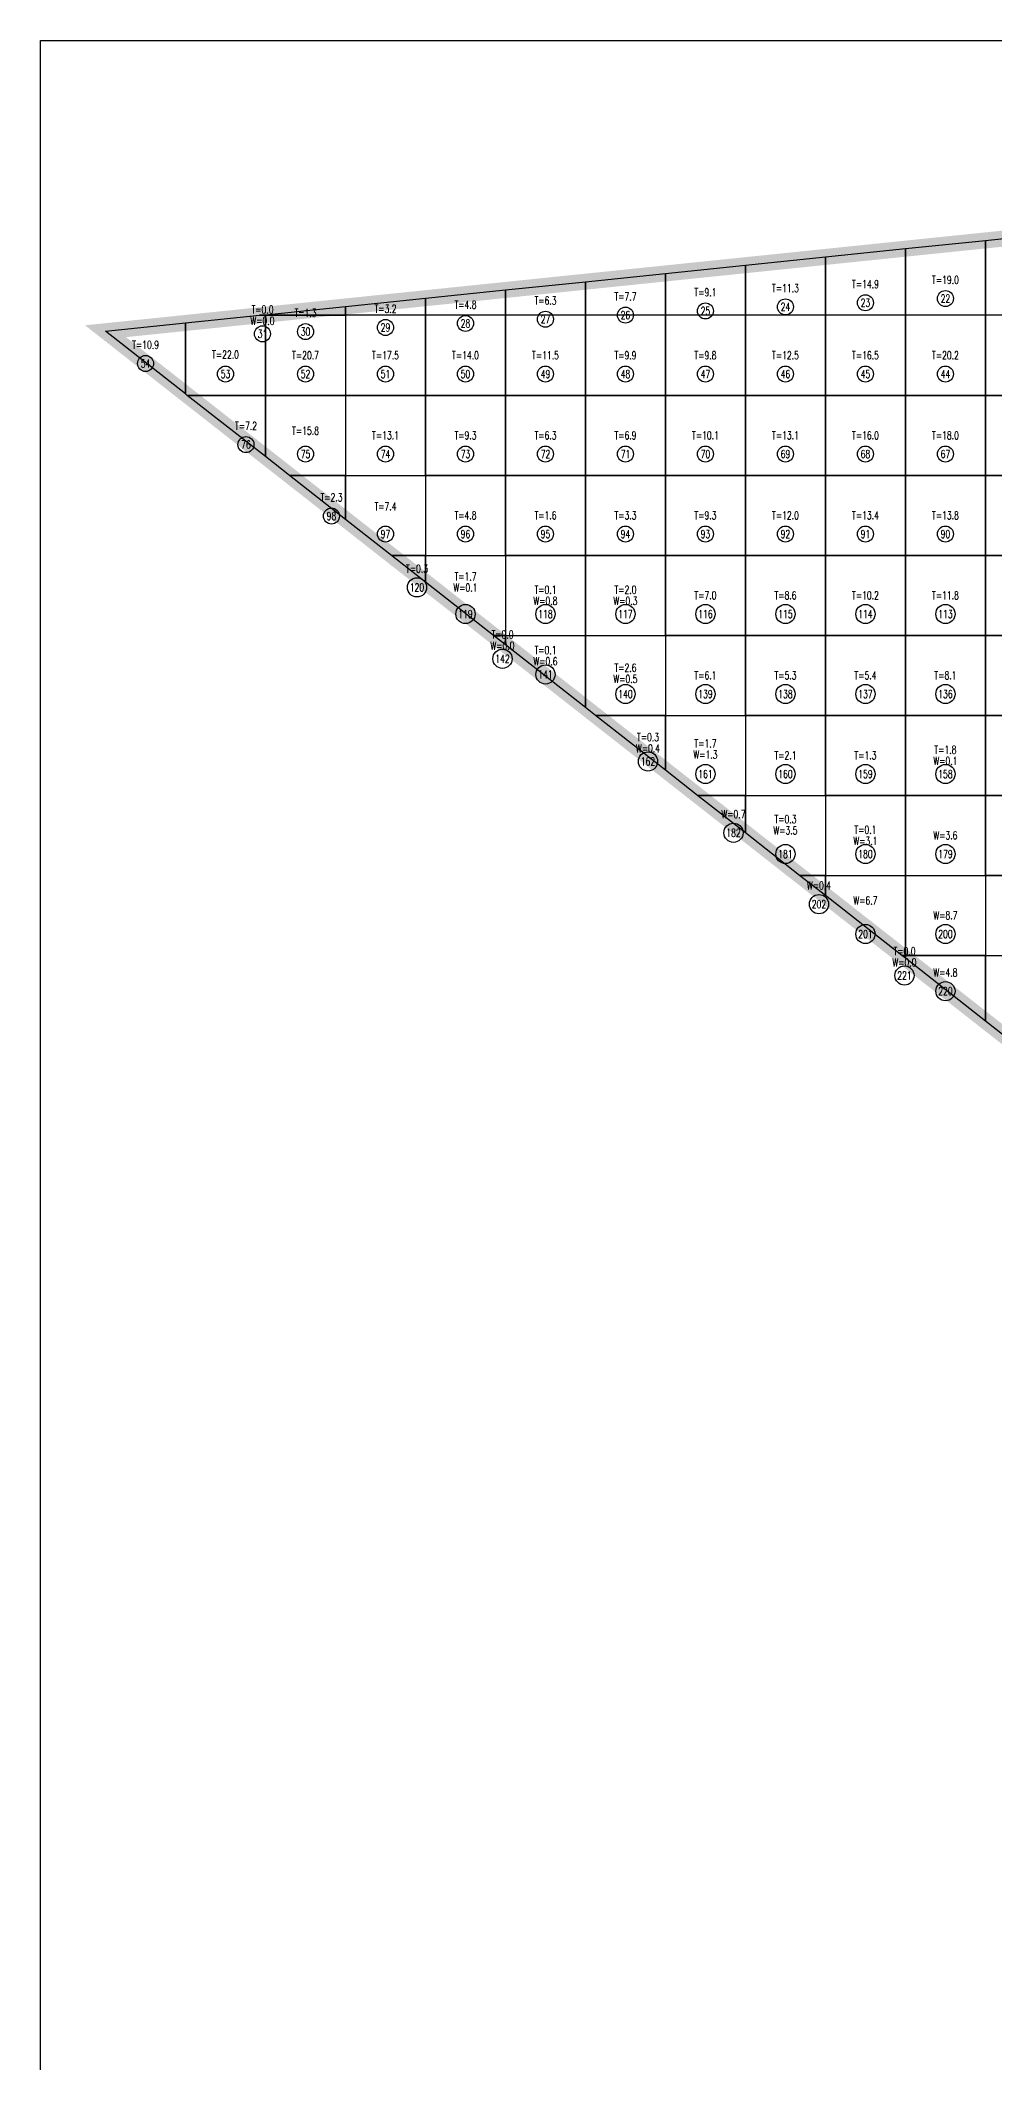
# Model space of a CAD drawing. Extents: x 4283 to 40403, y 1134 to 1764.
# Drawn here: x 12902 to 12947.9, y 1576.9 to 1674.1 of the extents above; entities that cross this region are included whole.
import ezdxf
from ezdxf.enums import TextEntityAlignment as Align

# ---------------------------------------------------------------- set-up
doc = ezdxf.new("R2010")
doc.units = 0
for name, color, linetype in [('tdz_14-2方格网', 2, 'Continuous'), ('tdz_14-2方格网计算', 7, 'Continuous'), ('tdz_土方计算图', 7, 'Continuous'), ('tdz_格田', 6, 'Continuous')]:
    doc.layers.add(name, color=color, linetype=linetype)
doc.styles.add('GLandNum', font='txt_____.ttf', dxfattribs={"width": 0.7, "height": 0.5})

msp = doc.modelspace()

# ---------------------------------------------------------------- linework, layer by layer
at = {"layer": 'tdz_14-2方格网', "linetype": 'Continuous'}
for points in [[(12947.428, 1664.479, 2618.463), (12947.428, 1660.877, 2618.659), (12943.582, 1660.877, 2618.948), (12943.582, 1664.082, 2618.665)], [(12949.795, 1664.723, 2618.338), (12951.274, 1664.723, 2618.262), (12951.274, 1660.877, 2618.529), (12947.428, 1660.877, 2618.659), (12947.428, 1664.479, 2618.463)], [(12939.736, 1663.685, 2618.868), (12939.736, 1660.877, 2619.238), (12935.889, 1660.877, 2619.531), (12935.889, 1663.288, 2619.07)], [(12943.582, 1664.082, 2618.665), (12943.582, 1660.877, 2618.948), (12939.736, 1660.877, 2619.238), (12939.736, 1663.685, 2618.868)], [(12928.197, 1662.494, 2619.475), (12928.197, 1660.877, 2619.778), (12924.351, 1660.877, 2619.879), (12924.351, 1662.097, 2619.677)], [(12932.043, 1662.891, 2619.272), (12932.043, 1660.877, 2619.678), (12928.197, 1660.877, 2619.778), (12928.197, 1662.494, 2619.475)], [(12935.889, 1663.288, 2619.07), (12935.889, 1660.877, 2619.531), (12932.043, 1660.877, 2619.678), (12932.043, 1662.891, 2619.272)], [(12920.505, 1661.7, 2619.879), (12920.505, 1660.877, 2619.972), (12916.659, 1660.877, 2620.048), (12916.659, 1661.304, 2620.028)], [(12924.351, 1662.097, 2619.677), (12924.351, 1660.877, 2619.879), (12920.505, 1660.877, 2619.972), (12920.505, 1661.7, 2619.879)], [(12908.966, 1660.51, 2620.271), (12908.966, 1657.098, 2620.485), (12905.12, 1660.113, 2620.392)], [(12908.966, 1657.098, 2620.485), (12908.966, 1660.51, 2620.271), (12912.522, 1660.877, 2620.158), (12912.813, 1660.877, 2620.149), (12912.813, 1657.03, 2620.328), (12909.053, 1657.03, 2620.488)], [(12912.813, 1660.907, 2620.149), (12912.813, 1660.877, 2620.149), (12912.522, 1660.877, 2620.158)], [(12916.659, 1661.304, 2620.028), (12916.659, 1660.877, 2620.048), (12912.813, 1660.877, 2620.149), (12912.813, 1660.907, 2620.149)], [(12912.813, 1657.03, 2620.328), (12912.813, 1660.877, 2620.149), (12916.659, 1660.877, 2620.048), (12916.659, 1657.03, 2620.261)], [(12916.659, 1660.877, 2620.048), (12916.659, 1657.03, 2620.261), (12920.505, 1657.03, 2620.218), (12920.505, 1660.877, 2619.972)], [(12920.505, 1660.877, 2619.972), (12920.505, 1657.03, 2620.218), (12924.351, 1657.03, 2620.165), (12924.351, 1660.877, 2619.879)], [(12924.351, 1660.877, 2619.879), (12924.351, 1657.03, 2620.165), (12928.197, 1657.03, 2620.042), (12928.197, 1660.877, 2619.778)], [(12928.197, 1660.877, 2619.778), (12928.197, 1657.03, 2620.042), (12932.043, 1657.03, 2619.876), (12932.043, 1660.877, 2619.678)], [(12932.043, 1660.877, 2619.678), (12932.043, 1657.03, 2619.876), (12935.889, 1657.03, 2619.614), (12935.889, 1660.877, 2619.531)], [(12935.889, 1660.877, 2619.531), (12935.889, 1657.03, 2619.614), (12939.736, 1657.03, 2619.298), (12939.736, 1660.877, 2619.238)], [(12939.736, 1660.877, 2619.238), (12939.736, 1657.03, 2619.298), (12943.582, 1657.03, 2619.022), (12943.582, 1660.877, 2618.948)], [(12943.582, 1660.877, 2618.948), (12943.582, 1657.03, 2619.022), (12947.428, 1657.03, 2618.738), (12947.428, 1660.877, 2618.659)], [(12947.428, 1660.877, 2618.659), (12947.428, 1657.03, 2618.738), (12951.274, 1657.03, 2618.735), (12951.274, 1660.877, 2618.529)], [(12909.053, 1657.03, 2620.488), (12912.813, 1657.03, 2620.328), (12912.813, 1654.083, 2620.579)], [(12912.813, 1654.083, 2620.579), (12912.813, 1657.03, 2620.328), (12916.659, 1657.03, 2620.261), (12916.659, 1653.184, 2620.504), (12913.96, 1653.184, 2620.607)], [(12916.659, 1657.03, 2620.261), (12916.659, 1653.184, 2620.504), (12920.505, 1653.184, 2620.463), (12920.505, 1657.03, 2620.218)], [(12920.505, 1657.03, 2620.218), (12920.505, 1653.184, 2620.463), (12924.351, 1653.184, 2620.392), (12924.351, 1657.03, 2620.165)], [(12924.351, 1657.03, 2620.165), (12924.351, 1653.184, 2620.392), (12928.197, 1653.184, 2620.32), (12928.197, 1657.03, 2620.042)], [(12928.197, 1657.03, 2620.042), (12928.197, 1653.184, 2620.32), (12932.043, 1653.184, 2619.921), (12932.043, 1657.03, 2619.876)], [(12932.043, 1657.03, 2619.876), (12932.043, 1653.184, 2619.921), (12935.889, 1653.184, 2619.663), (12935.889, 1657.03, 2619.614)], [(12935.889, 1657.03, 2619.614), (12935.889, 1653.184, 2619.663), (12939.736, 1653.184, 2619.454), (12939.736, 1657.03, 2619.298)], [(12939.736, 1657.03, 2619.298), (12939.736, 1653.184, 2619.454), (12943.582, 1653.184, 2619.213), (12943.582, 1657.03, 2619.022)], [(12943.582, 1657.03, 2619.022), (12943.582, 1653.184, 2619.213), (12947.428, 1653.184, 2619.075), (12947.428, 1657.03, 2618.738)], [(12947.428, 1657.03, 2618.738), (12947.428, 1653.184, 2619.075), (12951.274, 1653.184, 2619.045), (12951.274, 1657.03, 2618.735)], [(12913.96, 1653.184, 2620.607), (12916.659, 1653.184, 2620.504), (12916.659, 1651.069, 2620.672)], [(12916.659, 1651.069, 2620.672), (12916.659, 1653.184, 2620.504), (12920.505, 1653.184, 2620.463), (12920.505, 1649.338, 2620.715), (12918.866, 1649.338, 2620.725)], [(12920.505, 1653.184, 2620.463), (12920.505, 1649.338, 2620.715), (12924.351, 1649.338, 2620.634), (12924.351, 1653.184, 2620.392)], [(12924.351, 1653.184, 2620.392), (12924.351, 1649.338, 2620.634), (12928.197, 1649.338, 2620.533), (12928.197, 1653.184, 2620.32)], [(12928.197, 1653.184, 2620.32), (12928.197, 1649.338, 2620.533), (12932.043, 1649.338, 2620.162), (12932.043, 1653.184, 2619.921)], [(12932.043, 1653.184, 2619.921), (12932.043, 1649.338, 2620.162), (12935.889, 1649.338, 2619.839), (12935.889, 1653.184, 2619.663)], [(12935.889, 1653.184, 2619.663), (12935.889, 1649.338, 2619.839), (12939.736, 1649.338, 2619.621), (12939.736, 1653.184, 2619.454)], [(12939.736, 1653.184, 2619.454), (12939.736, 1649.338, 2619.621), (12943.582, 1649.338, 2619.428), (12943.582, 1653.184, 2619.213)], [(12943.582, 1653.184, 2619.213), (12943.582, 1649.338, 2619.428), (12947.428, 1649.338, 2619.264), (12947.428, 1653.184, 2619.075)], [(12947.428, 1653.184, 2619.075), (12947.428, 1649.338, 2619.264), (12951.274, 1649.338, 2619.15), (12951.274, 1653.184, 2619.045)], [(12918.866, 1649.338, 2620.725), (12920.505, 1649.338, 2620.715), (12920.505, 1648.054, 2620.765)], [(12920.505, 1648.054, 2620.765), (12920.505, 1649.338, 2620.715), (12924.351, 1649.338, 2620.634), (12924.351, 1645.492, 2620.769), (12923.773, 1645.492, 2620.769)], [(12924.351, 1649.338, 2620.634), (12924.351, 1645.492, 2620.769), (12928.197, 1645.492, 2620.701), (12928.197, 1649.338, 2620.533)], [(12928.197, 1649.338, 2620.533), (12928.197, 1645.492, 2620.701), (12932.043, 1645.492, 2620.235), (12932.043, 1649.338, 2620.162)], [(12932.043, 1649.338, 2620.162), (12932.043, 1645.492, 2620.235), (12935.889, 1645.492, 2620.052), (12935.889, 1649.338, 2619.839)], [(12935.889, 1649.338, 2619.839), (12935.889, 1645.492, 2620.052), (12939.736, 1645.492, 2619.891), (12939.736, 1649.338, 2619.621)], [(12939.736, 1649.338, 2619.621), (12939.736, 1645.492, 2619.891), (12943.582, 1645.492, 2619.579), (12943.582, 1649.338, 2619.428)], [(12943.582, 1649.338, 2619.428), (12943.582, 1645.492, 2619.579), (12947.428, 1645.492, 2619.366), (12947.428, 1649.338, 2619.264)], [(12947.428, 1649.338, 2619.264), (12947.428, 1645.492, 2619.366), (12951.274, 1645.492, 2619.233), (12951.274, 1649.338, 2619.15)], [(12923.773, 1645.492, 2620.769), (12924.351, 1645.492, 2620.769), (12924.351, 1645.039, 2620.769)], [(12924.351, 1645.039, 2620.769), (12924.351, 1645.492, 2620.769), (12928.197, 1645.492, 2620.701), (12928.197, 1642.024, 2620.769)], [(12928.197, 1642.024, 2620.769), (12928.197, 1645.492, 2620.701), (12932.043, 1645.492, 2620.235), (12932.043, 1641.646, 2620.323), (12928.68, 1641.646, 2620.769)], [(12932.043, 1645.492, 2620.235), (12932.043, 1641.646, 2620.323), (12935.889, 1641.646, 2620.204), (12935.889, 1645.492, 2620.052)], [(12935.889, 1645.492, 2620.052), (12935.889, 1641.646, 2620.204), (12939.736, 1641.646, 2620.085), (12939.736, 1645.492, 2619.891)], [(12939.736, 1645.492, 2619.891), (12939.736, 1641.646, 2620.085), (12943.582, 1641.646, 2619.972), (12943.582, 1645.492, 2619.579)], [(12943.582, 1645.492, 2619.579), (12943.582, 1641.646, 2619.972), (12947.428, 1641.646, 2619.588), (12947.428, 1645.492, 2619.366)], [(12947.428, 1645.492, 2619.366), (12947.428, 1641.646, 2619.588), (12951.274, 1641.646, 2619.393), (12951.274, 1645.492, 2619.233)], [(12928.68, 1641.646, 2620.769), (12932.043, 1641.646, 2620.323), (12932.043, 1639.01, 2620.769)], [(12932.043, 1639.01, 2620.769), (12932.043, 1641.646, 2620.323), (12935.889, 1641.646, 2620.204), (12935.889, 1637.8, 2620.465), (12933.587, 1637.8, 2620.769)], [(12935.889, 1641.646, 2620.204), (12935.889, 1637.8, 2620.465), (12939.736, 1637.8, 2620.221), (12939.736, 1641.646, 2620.085)], [(12939.736, 1641.646, 2620.085), (12939.736, 1637.8, 2620.221), (12943.582, 1637.8, 2620.148), (12943.582, 1641.646, 2619.972)], [(12943.582, 1641.646, 2619.972), (12943.582, 1637.8, 2620.148), (12947.428, 1637.8, 2619.971), (12947.428, 1641.646, 2619.588)], [(12947.428, 1641.646, 2619.588), (12947.428, 1637.8, 2619.971), (12951.274, 1637.8, 2619.608), (12951.274, 1641.646, 2619.393)], [(12933.587, 1637.8, 2620.769), (12935.889, 1637.8, 2620.465), (12935.889, 1635.995, 2620.769)], [(12935.889, 1635.995, 2620.769), (12935.889, 1637.8, 2620.465), (12939.736, 1637.8, 2620.221), (12939.736, 1633.954, 2620.619), (12938.494, 1633.954, 2620.769)], [(12939.736, 1637.8, 2620.221), (12939.736, 1633.954, 2620.619), (12943.582, 1633.954, 2620.478), (12943.582, 1637.8, 2620.148)], [(12943.582, 1637.8, 2620.148), (12943.582, 1633.954, 2620.478), (12947.428, 1633.954, 2620.183), (12947.428, 1637.8, 2619.971)], [(12947.428, 1637.8, 2619.971), (12947.428, 1633.954, 2620.183), (12951.274, 1633.954, 2619.855), (12951.274, 1637.8, 2619.608)], [(12938.494, 1633.954, 2620.769), (12939.736, 1633.954, 2620.619), (12939.736, 1632.98, 2620.769)], [(12939.736, 1632.98, 2620.769), (12939.736, 1633.954, 2620.619), (12943.582, 1633.954, 2620.478), (12943.582, 1630.107, 2620.759), (12943.401, 1630.107, 2620.763)], [(12943.582, 1630.107, 2620.759), (12943.582, 1633.954, 2620.478), (12947.428, 1633.954, 2620.183), (12947.428, 1630.107, 2620.399)], [(12947.428, 1633.954, 2620.183), (12947.428, 1630.107, 2620.399), (12951.274, 1630.107, 2620.09), (12951.274, 1633.954, 2619.855)], [(12943.401, 1630.107, 2620.763), (12943.582, 1630.107, 2620.759), (12943.582, 1629.965, 2620.763)], [(12943.582, 1629.965, 2620.763), (12943.582, 1630.107, 2620.759), (12947.428, 1630.107, 2620.399), (12947.428, 1626.951, 2620.685)], [(12947.428, 1626.951, 2620.685), (12947.428, 1630.107, 2620.399), (12951.274, 1630.107, 2620.09), (12951.274, 1626.261, 2620.273), (12948.307, 1626.261, 2620.666)]]:
    msp.add_polyline3d(points, close=True, dxfattribs=at)
at = {"layer": 'tdz_14-2方格网计算', "color": 7, "linetype": 'Continuous'}
for centre, radius in [((12933.966, 1661.086), 0.385), ((12937.813, 1661.284), 0.385), ((12941.659, 1661.483), 0.385), ((12945.505, 1661.681), 0.385), ((12914.736, 1660.093), 0.385), ((12918.582, 1660.292), 0.385), ((12922.428, 1660.49), 0.385), ((12926.274, 1660.689), 0.385), ((12930.12, 1660.887), 0.385), ((12912.667, 1659.987), 0.385), ((12907.043, 1658.561), 0.385), ((12910.889, 1658.056), 0.385), ((12914.736, 1658.056), 0.385), ((12918.582, 1658.056), 0.385), ((12922.428, 1658.056), 0.385), ((12926.274, 1658.056), 0.385), ((12930.12, 1658.056), 0.385), ((12933.966, 1658.056), 0.385), ((12937.813, 1658.056), 0.385), ((12941.659, 1658.056), 0.385), ((12945.505, 1658.056), 0.385), ((12911.873, 1654.66), 0.385), ((12914.736, 1654.21), 0.385), ((12918.582, 1654.21), 0.385), ((12922.428, 1654.21), 0.385), ((12926.274, 1654.21), 0.385), ((12930.12, 1654.21), 0.385), ((12933.966, 1654.21), 0.385), ((12937.813, 1654.21), 0.385), ((12941.659, 1654.21), 0.385), ((12945.505, 1654.21), 0.385), ((12915.984, 1651.229), 0.385), ((12918.582, 1650.364), 0.385), ((12922.428, 1650.364), 0.385), ((12926.274, 1650.364), 0.385), ((12930.12, 1650.364), 0.385), ((12933.966, 1650.364), 0.385), ((12937.813, 1650.364), 0.385), ((12941.659, 1650.364), 0.385), ((12945.505, 1650.364), 0.385), ((12920.095, 1647.799), 0.462), ((12922.428, 1646.518), 0.462), ((12926.274, 1646.518), 0.462), ((12930.12, 1646.518), 0.462), ((12933.966, 1646.518), 0.462), ((12937.813, 1646.518), 0.462), ((12941.659, 1646.518), 0.462), ((12945.505, 1646.518), 0.462), ((12924.207, 1644.368), 0.462), ((12926.274, 1643.614), 0.462), ((12930.12, 1642.672), 0.462), ((12933.966, 1642.672), 0.462), ((12937.813, 1642.672), 0.462), ((12941.659, 1642.672), 0.462), ((12945.505, 1642.672), 0.462), ((12931.202, 1639.43), 0.462), ((12933.966, 1638.825), 0.462), ((12937.813, 1638.825), 0.462), ((12941.659, 1638.825), 0.462), ((12945.505, 1638.825), 0.462), ((12935.314, 1636), 0.462), ((12937.813, 1634.979), 0.462), ((12941.659, 1634.979), 0.462), ((12945.505, 1634.979), 0.462), ((12939.425, 1632.569), 0.462), ((12941.659, 1631.133), 0.462), ((12945.505, 1631.133), 0.462), ((12943.536, 1629.139), 0.462), ((12945.505, 1628.385), 0.462)]:
    msp.add_circle(centre, radius, dxfattribs=at)
at = {"layer": 'tdz_土方计算图', "linetype": 'Continuous'}
for points in [[(12901.99, 1674.092), (13031.99, 1674.092)], [(12901.99, 1514.092), (12901.99, 1514.092), (12901.99, 1674.092), (12901.99, 1674.092)]]:
    msp.add_lwpolyline(points, dxfattribs=at)
at = {"layer": 'tdz_格田', "linetype": 'Continuous', "lineweight": 60, "const_width": 0.769}
msp.add_lwpolyline([(12979.996, 1580.107), (12957.909, 1618.735), (12905.12, 1660.113), (12982.305, 1668.077), (13010.091, 1631.052), (13028.86, 1586.972), (12979.996, 1580.107)], close=True, dxfattribs=at)

# ---------------------------------------------------------------- texts
at = {"layer": 'tdz_14-2方格网计算', "color": 2, "linetype": 'Continuous', "style": 'GLandNum', "width": 0.7}
for s, p in [('T=11.3', (12937.813, 1662.182)), ('T=14.9', (12941.659, 1662.38)), ('T=19.0', (12945.505, 1662.578)), ('T=4.8', (12922.428, 1661.388)), ('T=6.3', (12926.274, 1661.586)), ('T=7.7', (12930.12, 1661.785)), ('T=9.1', (12933.966, 1661.983)), ('T=0.0', (12912.667, 1661.153)), ('T=1.3', (12914.736, 1660.991)), ('T=3.2', (12918.582, 1661.189)), ('T=10.9', (12907.043, 1659.458)), ('T=22.0', (12910.889, 1658.987)), ('T=20.7', (12914.736, 1658.954)), ('T=17.5', (12918.582, 1658.954)), ('T=14.0', (12922.428, 1658.954)), ('T=11.5', (12926.274, 1658.954)), ('T=9.9', (12930.12, 1658.954)), ('T=9.8', (12933.966, 1658.954)), ('T=12.5', (12937.813, 1658.954)), ('T=16.5', (12941.659, 1658.954)), ('T=20.2', (12945.505, 1658.954)), ('T=7.2', (12911.873, 1655.557)), ('T=15.8', (12914.736, 1655.332)), ('T=13.1', (12918.582, 1655.107)), ('T=9.3', (12922.428, 1655.107)), ('T=6.3', (12926.274, 1655.107)), ('T=6.9', (12930.12, 1655.107)), ('T=10.1', (12933.966, 1655.107)), ('T=13.1', (12937.813, 1655.107)), ('T=16.0', (12941.659, 1655.107)), ('T=18.0', (12945.505, 1655.107)), ('T=2.3', (12915.984, 1652.127)), ('T=7.4', (12918.582, 1651.694)), ('T=4.8', (12922.428, 1651.261)), ('T=1.6', (12926.274, 1651.261)), ('T=3.3', (12930.12, 1651.261)), ('T=9.3', (12933.966, 1651.261)), ('T=12.0', (12937.813, 1651.261)), ('T=13.4', (12941.659, 1651.261)), ('T=13.8', (12945.505, 1651.261)), ('T=0.3', (12920.095, 1648.696)), ('T=1.7', (12922.428, 1648.325)), ('T=0.1', (12926.274, 1647.684)), ('T=2.0', (12930.12, 1647.684)), ('T=7.0', (12933.966, 1647.415)), ('T=8.6', (12937.813, 1647.415)), ('T=10.2', (12941.659, 1647.415)), ('T=11.8', (12945.505, 1647.415)), ('T=0.0', (12924.207, 1645.535)), ('T=0.1', (12926.274, 1644.781)), ('T=2.6', (12930.12, 1643.933)), ('T=6.1', (12933.966, 1643.569)), ('T=5.3', (12937.813, 1643.569)), ('T=5.4', (12941.659, 1643.569)), ('T=8.1', (12945.505, 1643.569)), ('T=0.3', (12931.202, 1640.597)), ('T=1.7', (12933.966, 1640.295)), ('T=1.8', (12945.505, 1639.992)), ('T=2.1', (12937.813, 1639.723)), ('T=1.3', (12941.659, 1639.723)), ('T=0.3', (12937.813, 1636.656)), ('T=0.1', (12941.659, 1636.146)), ('T=0.0', (12943.536, 1630.306))]:
    msp.add_text(s, height=0.3846, dxfattribs=at).set_placement(p, align=Align.MIDDLE_CENTER)
at = {"layer": 'tdz_14-2方格网计算', "color": 7, "linetype": 'Continuous', "style": 'GLandNum', "width": 0.7}
for s, p in [('24', (12937.813, 1661.284)), ('23', (12941.659, 1661.483)), ('22', (12945.505, 1661.681)), ('29', (12918.582, 1660.292)), ('28', (12922.428, 1660.49)), ('27', (12926.274, 1660.689)), ('26', (12930.12, 1660.887)), ('25', (12933.966, 1661.086)), ('31', (12912.667, 1659.987)), ('30', (12914.736, 1660.093)), ('54', (12907.043, 1658.561)), ('53', (12910.889, 1658.056)), ('52', (12914.736, 1658.056)), ('51', (12918.582, 1658.056)), ('50', (12922.428, 1658.056)), ('49', (12926.274, 1658.056)), ('48', (12930.12, 1658.056)), ('47', (12933.966, 1658.056)), ('46', (12937.813, 1658.056)), ('45', (12941.659, 1658.056)), ('44', (12945.505, 1658.056)), ('76', (12911.873, 1654.66)), ('75', (12914.736, 1654.21)), ('74', (12918.582, 1654.21)), ('73', (12922.428, 1654.21)), ('72', (12926.274, 1654.21)), ('71', (12930.12, 1654.21)), ('70', (12933.966, 1654.21)), ('69', (12937.813, 1654.21)), ('68', (12941.659, 1654.21)), ('67', (12945.505, 1654.21)), ('98', (12915.984, 1651.229)), ('97', (12918.582, 1650.364)), ('96', (12922.428, 1650.364)), ('95', (12926.274, 1650.364)), ('94', (12930.12, 1650.364)), ('93', (12933.966, 1650.364)), ('92', (12937.813, 1650.364)), ('91', (12941.659, 1650.364)), ('90', (12945.505, 1650.364)), ('120', (12920.095, 1647.799)), ('119', (12922.428, 1646.518)), ('118', (12926.274, 1646.518)), ('117', (12930.12, 1646.518)), ('116', (12933.966, 1646.518)), ('115', (12937.813, 1646.518)), ('114', (12941.659, 1646.518)), ('113', (12945.505, 1646.518)), ('142', (12924.207, 1644.368)), ('141', (12926.274, 1643.614)), ('140', (12930.12, 1642.672)), ('139', (12933.966, 1642.672)), ('138', (12937.813, 1642.672)), ('137', (12941.659, 1642.672)), ('136', (12945.505, 1642.672)), ('162', (12931.202, 1639.43)), ('161', (12933.966, 1638.825)), ('160', (12937.813, 1638.825)), ('159', (12941.659, 1638.825)), ('158', (12945.505, 1638.825)), ('182', (12935.314, 1636)), ('181', (12937.813, 1634.979)), ('180', (12941.659, 1634.979)), ('179', (12945.505, 1634.979)), ('202', (12939.425, 1632.569)), ('201', (12941.659, 1631.133)), ('200', (12945.505, 1631.133)), ('221', (12943.536, 1629.139)), ('220', (12945.505, 1628.385))]:
    msp.add_text(s, height=0.3846, dxfattribs=at).set_placement(p, align=Align.MIDDLE_CENTER)
at = {"layer": 'tdz_14-2方格网计算', "color": 173, "linetype": 'Continuous', "style": 'GLandNum', "width": 0.7}
for s, p in [('W=0.0', (12912.667, 1660.615)), ('W=0.1', (12922.428, 1647.786)), ('W=0.8', (12926.274, 1647.146)), ('W=0.3', (12930.12, 1647.146)), ('W=0.0', (12924.207, 1644.996)), ('W=0.6', (12926.274, 1644.243)), ('W=0.5', (12930.12, 1643.394)), ('W=0.4', (12931.202, 1640.059)), ('W=1.3', (12933.966, 1639.756)), ('W=0.1', (12945.505, 1639.454)), ('W=0.7', (12935.314, 1636.897)), ('W=3.5', (12937.813, 1636.118)), ('W=3.1', (12941.659, 1635.607)), ('W=3.6', (12945.505, 1635.877)), ('W=0.4', (12939.425, 1633.467)), ('W=6.7', (12941.659, 1632.749)), ('W=8.7', (12945.505, 1632.03)), ('W=0.0', (12943.536, 1629.767)), ('W=4.8', (12945.505, 1629.283))]:
    msp.add_text(s, height=0.3846, dxfattribs=at).set_placement(p, align=Align.MIDDLE_CENTER)

doc.saveas('drawing.dxf')
